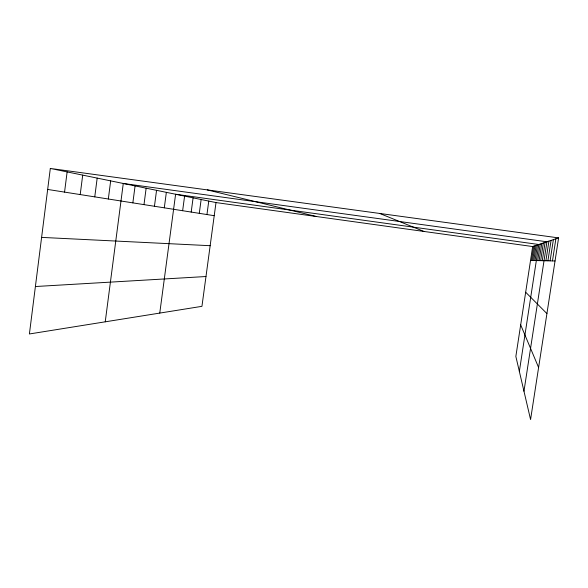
<?xml version="1.0" encoding="UTF-8"?>
<svg xmlns="http://www.w3.org/2000/svg" width="588" height="588" viewBox="0 0 588 588"><rect width="100%" height="100%" fill="white"/><g stroke="black" fill="none" stroke-linecap="round" stroke-linejoin="round"><path stroke-width="0.88" d="M50.318 168.447L29.4 333.969L201.941 306.333L216.002 202.573L50.318 168.447L558.6 237.897L530.574 419.553L515.852 356.431L532.662 246.548L558.6 237.897M64.555 192.107L67.128 171.909M80.211 194.577L82.702 175.121M94.764 196.87L97.182 178.098M108.324 199.009L110.676 180.876M105.237 321.82L123.274 183.478L546.936 241.786L523.967 391.226M132.851 202.875L135.078 185.904M143.987 204.624L146.147 188.182M154.446 206.278L156.555 190.328M164.302 207.829L166.353 192.342M159.76 313.088L175.599 194.253L538.806 244.498L519.351 371.432M182.64 210.717L184.595 196.105M191.188 212.062L193.099 197.855M199.281 213.341L201.14 199.508M206.947 214.546L208.762 201.081M531.567 260.469L533.75 246.181M532.662 260.491L534.911 245.799M533.816 260.521L536.131 245.387M535.043 260.543L537.432 244.953M537.689 260.602L540.232 244.02M539.115 260.631L541.746 243.52M540.644 260.66L543.356 242.976M542.276 260.697L545.083 242.403M545.899 260.771L548.92 241.124M547.92 260.815L551.066 240.411M550.103 260.859L553.374 239.639M552.47 260.903L555.88 238.801M35.398 286.525L205.976 276.522M530.53 260.447L555.043 260.962M41.608 237.39L210.159 245.703M216.002 202.573L532.662 246.548M47.665 189.446L214.223 215.693M207.263 189.895L316.344 216.502M379.716 213.459L423.919 231.444M525.672 292.236L546.921 313.595M520.681 324.87L538.601 367.515"/></g></svg>
